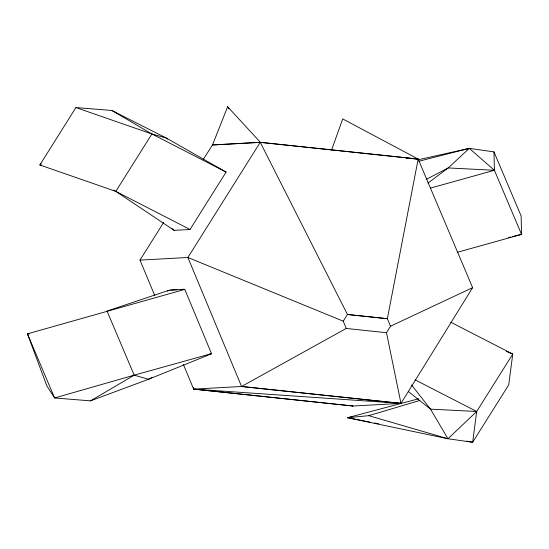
<?xml version="1.0" encoding="UTF-8"?>
<svg xmlns="http://www.w3.org/2000/svg" width="549" height="549" viewBox="0 0 549 549"><rect width="100%" height="100%" fill="white"/><g stroke="black" fill="none" stroke-linecap="round" stroke-linejoin="round"><path stroke-width="0.82" d="M450.722 322.201L512.759 354.071L476.69 411.482L472.655 442.274L447.97 438.754L347.544 417.72L418.688 398.759M331.534 150.117L342.727 118.927L418.166 159.066L387.354 318.708L390.524 326.195L386.489 332.715L400.983 403.385L353.082 406.02L193.653 389.117L183.441 364.584M203.24 159.443L212.497 144.97L227.636 106.726L260.398 142.342L418.166 159.066L472.62 287.662L400.983 403.385L193.653 389.117L193.447 387.45M184.787 289.385L27.45 333.847L46.837 385.844L54.598 397.963L90.516 400.866L148.614 379.256L211.221 353.899L211.502 353.625L184.787 289.385L169.078 290.249L167.472 291.21M75.92 107.57L39.851 164.981L115.825 191.381L190.016 229.489L226.092 172.077L166.326 138.053L111.845 110.473L75.92 107.57L151.901 133.97L166.326 138.053L167.658 139.11M113.643 190.105L115.825 191.381L151.901 133.97L226.092 172.077M154.804 295.726L139.988 260.116L163.65 222.455M386.489 332.715L346.241 328.446L343.221 321.179L347.435 314.474L260.247 142.328L212.545 144.97M41.045 163.774L39.851 164.981L41.518 165.119M370.211 422.174L347.544 417.72L368.75 415.668L447.97 438.754L476.69 411.482L415.113 379.853M457.688 252.197L521.55 234.389L521.125 215.997L493.976 151.888L469.299 148.367L448.224 167.939L427.966 183.092M90.516 400.866L134.189 375.173L211.502 353.625M351.435 405.546L353.082 406.02L193.653 389.117L241.553 386.489L346.241 328.446M426.34 179.324L448.224 167.939L494.402 170.279L521.55 234.389L512.437 236.592M152.409 377.28L148.614 379.256L134.189 375.173L54.598 397.963L27.45 333.847L29.118 333.984M390.524 326.195L472.62 287.662M169.078 290.249L107.041 311.063L134.189 375.173M368.75 415.668L419.45 400.571M430.54 188.081L494.402 170.279L493.976 151.888M418.997 161.207L469.299 148.367L494.402 170.279M508.292 237.587L510.776 236.99M418.297 159.732L469.299 148.367M347.544 417.72L352.582 416.698M212.497 144.97L260.398 142.342M115.825 191.381L174.143 230.36L190.016 229.489M139.988 260.116L187.888 257.481L343.221 321.179M170.595 289.975L177.279 289.611M180.621 289.426L183.963 289.241M209.594 353.988L211.221 353.899M416.465 159.032L418.166 159.066L260.247 142.328L187.888 257.481L241.553 386.489L400.983 403.385L241.553 386.489M519.841 234.306L521.55 234.389M476.69 411.482L430.512 409.142L408.435 391.588M406.219 158.249L407.928 158.366M411.338 158.599L418.166 159.066M374.411 422.998L378.611 423.821M466.774 441.121L472.655 442.274L508.724 384.863L512.759 354.071L506.453 351.463M111.845 110.473L151.901 133.97M171.48 228.247L174.143 230.36M411.592 384.979L430.512 409.142L447.97 438.754M227.636 106.726L228.967 108.894M387.354 318.708L347.435 314.474L387.354 318.708"/></g></svg>
